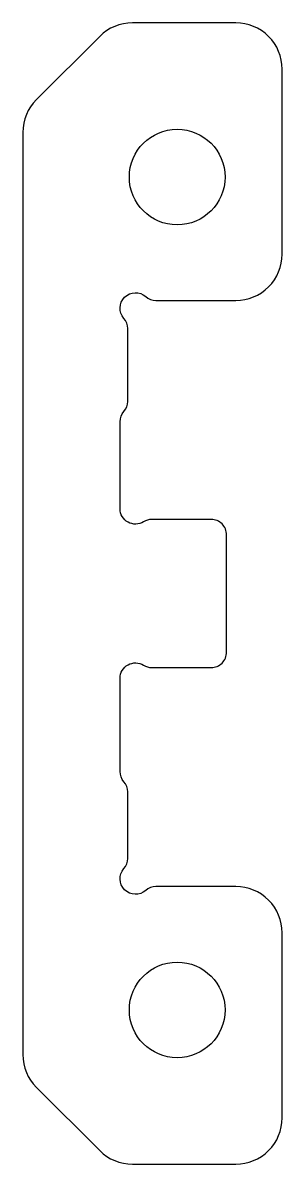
# Model space of a CAD drawing. Header units: millimetres. Extents: x -178.4 to -170, y -26 to 11.
import ezdxf

# ---------------------------------------------------------------- set-up
doc = ezdxf.new("R2010")
doc.units = ezdxf.units.MM
doc.layers.get('0').update_dxf_attribs({"linetype": 'CONTINUOUS'})

msp = doc.modelspace()

# ---------------------------------------------------------------- linework, layer by layer
msp.add_lwpolyline([(-178.4, 7.45), (-178.4, -22.45, 0.198912), (-177.961, -23.51), (-175.91, -25.561, 0.198912), (-174.85, -26), (-171.5, -26, 0.414214), (-170, -24.5), (-170, -18.5, 0.414214), (-171.5, -17), (-174.089, -17, 0.182676), (-174.419, -17.125, -0.939221), (-175.125, -16.419, 0.182676), (-175, -16.089), (-175, -13.933, 0.182676), (-175.125, -13.602, -0.182676), (-175.25, -13.272), (-175.25, -10.25, -0.587802), (-174.487, -9.825, 0.139599), (-174.223, -9.9), (-172.3, -9.9, 0.414214), (-171.8, -9.4), (-171.8, -5.6, 0.414214), (-172.3, -5.1), (-174.223, -5.1, 0.139599), (-174.487, -5.175, -0.587802), (-175.25, -4.75), (-175.25, -1.933, -0.182676), (-175.125, -1.602, 0.182676), (-175, -1.272), (-175, 1.089, 0.182676), (-175.125, 1.419, -0.939221), (-174.419, 2.125, 0.182676), (-174.089, 2), (-171.5, 2, 0.414214), (-170, 3.5), (-170, 9.5, 0.414214), (-171.5, 11), (-174.85, 11, 0.198912), (-175.91, 10.561), (-177.961, 8.51, 0.198912)], format="xyb", close=True)
for centre in [(-173.4, 6), (-173.4, -21)]:
    msp.add_circle(centre, 1.55)

doc.saveas('drawing.dxf')
